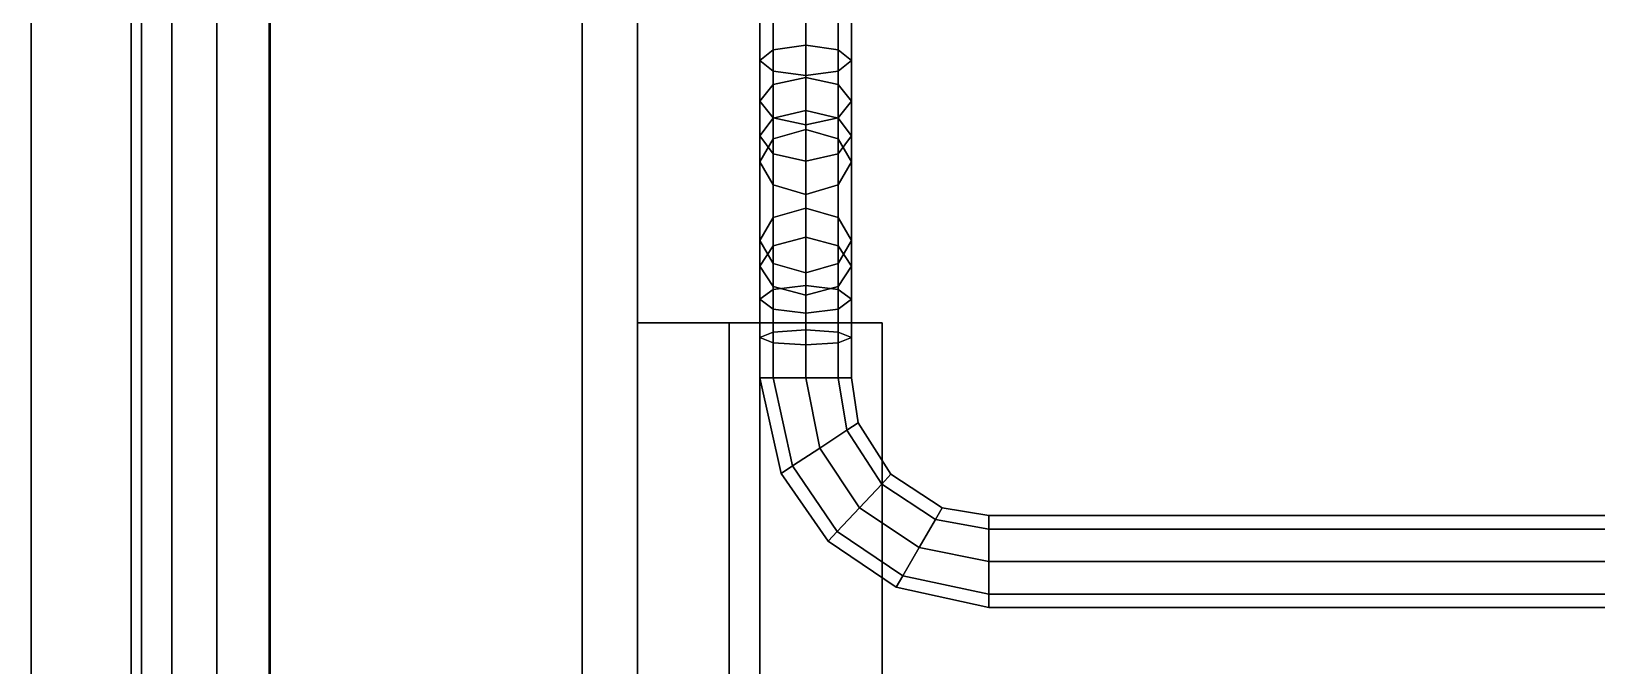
# Model space of a CAD drawing. Extents: x 0 to 341, y -1007 to 0.
# Drawn here: x 0 to 85.2, y -493.8 to -459.3 of the extents above; entities that cross this region are included whole.
import ezdxf

# ---------------------------------------------------------------- set-up
doc = ezdxf.new("R2010")
doc.units = 0
for name, color, linetype in [('ACESSORIO_ABERTO', 253, 'CONTINUOUS'), ('ACESSORIO_FECHADO', 253, 'CONTINUOUS'), ('TABUA_ABERTO', 7, 'CONTINUOUS')]:
    doc.layers.add(name, color=color, linetype=linetype)

msp = doc.modelspace()

# ---------------------------------------------------------------- linework, layer by layer
at = {"layer": 'ACESSORIO_ABERTO'}
for points, invisible_edges in [([(7.41181, -181.4782, 3), (4.99999, -182.4772, 3), (4.99999, -622.1952, 3), (7.41181, -623.1942, 3)], 10), ([(7.41181, -181.4782), (4.99999, -182.4772), (4.99999, -622.1952), (7.41181, -623.1942)], 10), ([(9.99999, -623.535, 3), (7.41181, -623.1942, 3), (7.41181, -181.4782, 3), (9.99999, -181.1375, 3)], 10), ([(9.99999, -623.535), (7.41181, -623.1942), (7.41181, -181.4782), (9.99999, -181.1375)], 10), ([(9.99999, -181.1375, 3), (29.99999, -181.1375, 3), (29.99999, -623.535, 3), (9.99999, -623.535, 3)], 8), ([(9.99999, -181.1375), (29.99999, -181.1375), (29.99999, -623.535), (9.99999, -623.535)], 8), ([(29.99999, -623.535, 30), (29.99999, -623.1942, 32.58819), (29.99999, -181.4782, 32.58819), (29.99999, -181.1375, 30)], 10), ([(29.99999, -181.1375, 30), (29.99999, -181.1375), (29.99999, -623.535), (29.99999, -623.535, 30)], 8), ([(29.99999, -181.4782, 32.58819), (29.99999, -182.4772, 35), (29.99999, -622.1952, 35), (29.99999, -623.1942, 32.58819)], 10), ([(32.99999, -181.1375, 30), (32.99999, -181.1375), (32.99999, -623.535), (32.99999, -623.535, 30)], 8), ([(32.99999, -623.535, 30), (32.99999, -623.1942, 32.58819), (32.99999, -181.4782, 32.58819), (32.99999, -181.1375, 30)], 10), ([(32.99999, -181.4782, 32.58819), (32.99999, -182.4772, 35), (32.99999, -622.1952, 35), (32.99999, -623.1942, 32.58819)], 10), ([(4.99999, -622.1952, 3), (2.92893, -620.606, 3), (2.92893, -184.0664, 3), (4.99999, -182.4772, 3)], 10), ([(4.99999, -622.1952), (2.92893, -620.606), (2.92893, -184.0664), (4.99999, -182.4772)], 10), ([(29.99999, -622.1952, 35), (29.99999, -620.606, 37.07107), (29.99999, -184.0664, 37.07107), (29.99999, -182.4772, 35)], 10), ([(32.99999, -622.1952, 35), (32.99999, -620.606, 37.07107), (32.99999, -184.0664, 37.07107), (32.99999, -182.4772, 35)], 10), ([(2.92893, -184.0664, 3), (1.33974, -186.1375, 3), (1.33974, -618.535, 3), (2.92893, -620.606, 3)], 10), ([(2.92893, -184.0664), (1.33974, -186.1375), (1.33974, -618.535), (2.92893, -620.606)], 10), ([(29.99999, -184.0664, 37.07107), (29.99999, -186.1375, 38.66026), (29.99999, -618.535, 38.66026), (29.99999, -620.606, 37.07107)], 10), ([(32.99999, -184.0664, 37.07107), (32.99999, -186.1375, 38.66026), (32.99999, -618.535, 38.66026), (32.99999, -620.606, 37.07107)], 10), ([(0.34074, -616.1231, 3), (1.33974, -618.535, 3), (1.33974, -186.1375, 3), (0.34074, -188.5493, 3)], 10), ([(0.34074, -616.1231), (1.33974, -618.535), (1.33974, -186.1375), (0.34074, -188.5493)], 10), ([(29.99999, -616.1231, 39.65926), (29.99999, -618.535, 38.66026), (29.99999, -186.1375, 38.66026), (29.99999, -188.5493, 39.65926)], 10), ([(32.99999, -616.1231, 39.65926), (32.99999, -618.535, 38.66026), (32.99999, -186.1375, 38.66026), (32.99999, -188.5493, 39.65926)], 10), ([(0.34074, -188.5493, 3), (0, -191.1375, 3), (0, -613.535, 3), (0.34074, -616.1231, 3)], 8), ([(0.34074, -188.5493), (0, -191.1375), (0, -613.535), (0.34074, -616.1231)], 8), ([(29.99999, -188.5493, 39.65926), (29.99999, -191.1375, 40), (29.99999, -613.535, 40), (29.99999, -616.1231, 39.65926)], 8), ([(32.99999, -188.5493, 39.65926), (32.99999, -191.1375, 40), (32.99999, -613.535, 40), (32.99999, -616.1231, 39.65926)], 8), ([(39.664, -475.1375, 21.64), (33.008, -475.1375, 21.64), (33.008, -475.1375, 19.976), (39.664, -475.1375, 19.976)], 2), ([(46.32, -497.1482, 5), (38, -497.1482, 5), (38, -475.1375, 5), (46.32, -475.1375, 5)], 1), ([(38, -475.1375, 21.64), (38, -475.1375, 5), (38, -501.4184, 5), (38, -501.4184, 21.64)], 4), ([(39.664, -475.1375, 21.64), (39.664, -475.1375, 6.664), (39.664, -501.4184, 6.664), (39.664, -501.4184, 21.64)], 4), ([(46.32, -497.1482, 6.664), (39.664, -497.1482, 6.664), (39.664, -475.1375, 6.664), (46.32, -475.1375, 6.664)], 1)]:
    msp.add_3dface(points, dxfattribs=dict(at, invisible_edges=invisible_edges))
for points in [[(32.99999, -181.1375), (29.99999, -181.1375), (29.99999, -623.535), (32.99999, -623.535)], [(29.99999, -181.1375, 3), (29.99999, -181.1375), (29.99999, -623.535), (29.99999, -623.535, 3)], [(0, -191.1375), (0, -191.1375, 3), (0, -613.535, 3), (0, -613.535)], [(29.99999, -191.1375, 40), (32.99999, -191.1375, 40), (32.99999, -613.535, 40), (29.99999, -613.535, 40)], [(39.664, -475.1375, 21.64), (39.664, -786.2069, 21.64), (38, -786.2069, 21.64), (38, -475.1375, 21.64)], [(38, -475.1375, 5), (38, -475.1375, 19.976), (39.664, -475.1375, 19.976), (39.664, -475.1375, 5)], [(39.664, -475.1375, 5), (39.664, -475.1375, 6.664), (46.32, -475.1375, 6.664), (46.32, -475.1375, 5)], [(46.32, -475.1375, 5), (46.32, -475.1375, 6.664), (46.32, -789.535, 6.664), (46.32, -789.535, 5)]]:
    msp.add_3dface(points, dxfattribs=at)
at = {"layer": 'ACESSORIO_FECHADO'}
for points in [[(40.39622, -458.4845, 35.7323), (40.39622, -461.4371, 35.99855), (39.664, -460.8546, 37.66757), (39.664, -458.494, 37.50003)], [(39.664, -458.494, 37.50003), (39.664, -460.8546, 37.66757), (40.39622, -460.272, 39.3366), (40.39622, -458.5035, 39.26778)], [(42.164, -458.4805, 35.00007), (42.164, -461.6784, 35.30721), (40.39622, -461.4371, 35.99855), (40.39622, -458.4845, 35.7323)], [(40.39622, -458.5035, 39.26778), (40.39622, -460.272, 39.3366), (42.164, -460.0307, 40.02793), (42.164, -458.5074, 40)], [(43.93177, -458.4845, 35.7323), (43.93177, -461.4371, 35.99855), (42.164, -461.6784, 35.30721), (42.164, -458.4805, 35.00007)], [(42.164, -458.5074, 40), (42.164, -460.0307, 40.02793), (43.93177, -460.272, 39.3366), (43.93177, -458.5035, 39.26778)], [(44.664, -458.494, 37.50003), (44.664, -460.8546, 37.66757), (43.93177, -461.4371, 35.99855), (43.93177, -458.4845, 35.7323)], [(43.93177, -458.5035, 39.26778), (43.93177, -460.272, 39.3366), (44.664, -460.8546, 37.66757), (44.664, -458.494, 37.50003)], [(40.39622, -460.272, 39.3366), (40.39622, -462.1595, 40.00967), (42.164, -461.7817, 40.63692), (42.164, -460.0307, 40.02793)], [(42.164, -460.0307, 40.02793), (42.164, -461.7817, 40.63692), (43.93177, -462.1595, 40.00967), (43.93177, -460.272, 39.3366)], [(39.664, -460.8546, 37.66757), (39.664, -463.0716, 38.49535), (40.39622, -462.1595, 40.00967), (40.39622, -460.272, 39.3366)], [(40.39622, -461.4371, 35.99855), (40.39622, -463.9836, 36.98104), (39.664, -463.0716, 38.49535), (39.664, -460.8546, 37.66757)], [(43.93177, -460.272, 39.3366), (43.93177, -462.1595, 40.00967), (44.664, -463.0716, 38.49535), (44.664, -460.8546, 37.66757)], [(44.664, -460.8546, 37.66757), (44.664, -463.0716, 38.49535), (43.93177, -463.9836, 36.98104), (43.93177, -461.4371, 35.99855)], [(42.164, -461.6784, 35.30721), (42.164, -464.3614, 36.35379), (40.39622, -463.9836, 36.98104), (40.39622, -461.4371, 35.99855)], [(40.39622, -462.1595, 40.00967), (40.39622, -463.9894, 41.39059), (42.164, -463.5857, 42.00142), (42.164, -461.7817, 40.63692)], [(43.93177, -461.4371, 35.99855), (43.93177, -463.9836, 36.98104), (42.164, -464.3614, 36.35379), (42.164, -461.6784, 35.30721)], [(42.164, -461.7817, 40.63692), (42.164, -463.5857, 42.00142), (43.93177, -463.9894, 41.39059), (43.93177, -462.1595, 40.00967)], [(39.664, -463.0716, 38.49535), (39.664, -464.9643, 39.91591), (40.39622, -463.9894, 41.39059), (40.39622, -462.1595, 40.00967)], [(43.93177, -462.1595, 40.00967), (43.93177, -463.9894, 41.39059), (44.664, -464.9643, 39.91591), (44.664, -463.0716, 38.49535)], [(40.39622, -463.9836, 36.98104), (40.39622, -465.9391, 38.44123), (39.664, -464.9643, 39.91591), (39.664, -463.0716, 38.49535)], [(40.39622, -463.9894, 41.39059), (40.39622, -465.1294, 43.06443), (42.164, -464.6121, 43.58261), (42.164, -463.5857, 42.00142)], [(42.164, -463.5857, 42.00142), (42.164, -464.6121, 43.58261), (43.93177, -465.1294, 43.06443), (43.93177, -463.9894, 41.39059)], [(44.664, -463.0716, 38.49535), (44.664, -464.9643, 39.91591), (43.93177, -465.9391, 38.44123), (43.93177, -463.9836, 36.98104)], [(39.664, -464.9643, 39.91591), (39.664, -466.3784, 41.81343), (40.39622, -465.1294, 43.06443), (40.39622, -463.9894, 41.39059)], [(42.164, -464.3614, 36.35379), (42.164, -466.3429, 37.83039), (40.39622, -465.9391, 38.44123), (40.39622, -463.9836, 36.98104)], [(43.93177, -463.9836, 36.98104), (43.93177, -465.9391, 38.44123), (42.164, -466.3429, 37.83039), (42.164, -464.3614, 36.35379)], [(43.93177, -463.9894, 41.39059), (43.93177, -465.1294, 43.06443), (44.664, -466.3784, 41.81343), (44.664, -464.9643, 39.91591)], [(40.39622, -465.9391, 38.44123), (40.39622, -467.6274, 40.56243), (39.664, -466.3784, 41.81343), (39.664, -464.9643, 39.91591)], [(39.664, -466.3784, 41.81343), (39.664, -470.6552, 49.61068), (40.39622, -469.4063, 50.86168), (40.39622, -465.1294, 43.06443)], [(40.39622, -465.1294, 43.06443), (40.39622, -469.4063, 50.86168), (42.164, -468.8889, 51.37986), (42.164, -464.6121, 43.58261)], [(42.164, -464.6121, 43.58261), (42.164, -468.8889, 51.37986), (43.93177, -469.4063, 50.86168), (43.93177, -465.1294, 43.06443)], [(44.664, -464.9643, 39.91591), (44.664, -466.3784, 41.81343), (43.93177, -467.6274, 40.56243), (43.93177, -465.9391, 38.44123)], [(43.93177, -465.1294, 43.06443), (43.93177, -469.4063, 50.86168), (44.664, -470.6552, 49.61068), (44.664, -466.3784, 41.81343)], [(42.164, -466.3429, 37.83039), (42.164, -468.1447, 40.04425), (40.39622, -467.6274, 40.56243), (40.39622, -465.9391, 38.44123)], [(43.93177, -465.9391, 38.44123), (43.93177, -467.6274, 40.56243), (42.164, -468.1447, 40.04425), (42.164, -466.3429, 37.83039)], [(40.39622, -467.6274, 40.56243), (40.39622, -471.9043, 48.35968), (39.664, -470.6552, 49.61068), (39.664, -466.3784, 41.81343)], [(44.664, -466.3784, 41.81343), (44.664, -470.6552, 49.61068), (43.93177, -471.9043, 48.35968), (43.93177, -467.6274, 40.56243)], [(42.164, -468.1447, 40.04425), (42.164, -472.4216, 47.8415), (40.39622, -471.9043, 48.35968), (40.39622, -467.6274, 40.56243)], [(43.93177, -467.6274, 40.56243), (43.93177, -471.9043, 48.35968), (42.164, -472.4216, 47.8415), (42.164, -468.1447, 40.04425)], [(39.664, -470.6552, 49.61068), (39.664, -472.0539, 51.32516), (40.39622, -470.9419, 52.69937), (40.39622, -469.4063, 50.86168)], [(40.39622, -469.4063, 50.86168), (40.39622, -470.9419, 52.69937), (42.164, -470.4813, 53.26859), (42.164, -468.8889, 51.37986)], [(42.164, -468.8889, 51.37986), (42.164, -470.4813, 53.26859), (43.93177, -470.9419, 52.69937), (43.93177, -469.4063, 50.86168)], [(43.93177, -469.4063, 50.86168), (43.93177, -470.9419, 52.69937), (44.664, -472.0539, 51.32516), (44.664, -470.6552, 49.61068)], [(40.39622, -470.9419, 52.69937), (40.39622, -473.3216, 54.29742), (42.164, -473.101, 54.99565), (42.164, -470.4813, 53.26859)], [(42.164, -470.4813, 53.26859), (42.164, -473.101, 54.99565), (43.93177, -473.3216, 54.29742), (43.93177, -470.9419, 52.69937)], [(40.39622, -471.9043, 48.35968), (40.39622, -473.1659, 49.95096), (39.664, -472.0539, 51.32516), (39.664, -470.6552, 49.61068)], [(39.664, -472.0539, 51.32516), (39.664, -473.8539, 52.61175), (40.39622, -473.3216, 54.29742), (40.39622, -470.9419, 52.69937)], [(44.664, -470.6552, 49.61068), (44.664, -472.0539, 51.32516), (43.93177, -473.1659, 49.95096), (43.93177, -471.9043, 48.35968)], [(43.93177, -470.9419, 52.69937), (43.93177, -473.3216, 54.29742), (44.664, -473.8539, 52.61175), (44.664, -472.0539, 51.32516)], [(40.39622, -473.1659, 49.95096), (40.39622, -474.3864, 50.92609), (39.664, -473.8539, 52.61175), (39.664, -472.0539, 51.32516)], [(42.164, -472.4216, 47.8415), (42.164, -473.6265, 49.38174), (40.39622, -473.1659, 49.95096), (40.39622, -471.9043, 48.35968)], [(43.93177, -471.9043, 48.35968), (43.93177, -473.1659, 49.95096), (42.164, -473.6265, 49.38174), (42.164, -472.4216, 47.8415)], [(44.664, -472.0539, 51.32516), (44.664, -473.8539, 52.61175), (43.93177, -474.3864, 50.92609), (43.93177, -473.1659, 49.95096)], [(39.664, -473.8539, 52.61175), (39.664, -475.929, 53.37997), (40.39622, -475.638, 55.12362), (40.39622, -473.3216, 54.29742)], [(40.39622, -474.3864, 50.92609), (40.39622, -476.2201, 51.63633), (39.664, -475.929, 53.37997), (39.664, -473.8539, 52.61175)], [(40.39622, -473.3216, 54.29742), (40.39622, -475.638, 55.12362), (42.164, -475.5174, 55.84586), (42.164, -473.101, 54.99565)], [(42.164, -473.6265, 49.38174), (42.164, -474.6071, 50.22786), (40.39622, -474.3864, 50.92609), (40.39622, -473.1659, 49.95096)], [(42.164, -473.101, 54.99565), (42.164, -475.5174, 55.84586), (43.93177, -475.638, 55.12362), (43.93177, -473.3216, 54.29742)], [(43.93177, -473.1659, 49.95096), (43.93177, -474.3864, 50.92609), (42.164, -474.6071, 50.22786), (42.164, -473.6265, 49.38174)], [(43.93177, -473.3216, 54.29742), (43.93177, -475.638, 55.12362), (44.664, -475.929, 53.37997), (44.664, -473.8539, 52.61175)], [(44.664, -473.8539, 52.61175), (44.664, -475.929, 53.37997), (43.93177, -476.2201, 51.63633), (43.93177, -474.3864, 50.92609)], [(42.164, -474.6071, 50.22786), (42.164, -476.3405, 50.91409), (40.39622, -476.2201, 51.63633), (40.39622, -474.3864, 50.92609)], [(43.93177, -474.3864, 50.92609), (43.93177, -476.2201, 51.63633), (42.164, -476.3405, 50.91409), (42.164, -474.6071, 50.22786)], [(40.39622, -475.638, 55.12362), (40.39622, -478.1328, 55.34357), (42.164, -478.1328, 56.0758), (42.164, -475.5174, 55.84586)], [(42.164, -475.5174, 55.84586), (42.164, -478.1328, 56.0758), (43.93177, -478.1328, 55.34357), (43.93177, -475.638, 55.12362)], [(39.664, -475.929, 53.37997), (39.664, -478.1328, 53.5758), (40.39622, -478.1328, 55.34357), (40.39622, -475.638, 55.12362)], [(40.39622, -476.2201, 51.63633), (40.39622, -478.1328, 51.80803), (39.664, -478.1328, 53.5758), (39.664, -475.929, 53.37997)], [(42.164, -476.3405, 50.91409), (42.164, -478.1328, 51.0758), (40.39622, -478.1328, 51.80803), (40.39622, -476.2201, 51.63633)], [(43.93177, -476.2201, 51.63633), (43.93177, -478.1328, 51.80803), (42.164, -478.1328, 51.0758), (42.164, -476.3405, 50.91409)], [(43.93177, -475.638, 55.12362), (43.93177, -478.1328, 55.34357), (44.664, -478.1328, 53.5758), (44.664, -475.929, 53.37997)], [(44.664, -475.929, 53.37997), (44.664, -478.1328, 53.5758), (43.93177, -478.1328, 51.80803), (43.93177, -476.2201, 51.63633)], [(39.664, -478.1328, 53.5758), (40.83548, -483.3319, 53.5758), (41.44754, -482.9301, 55.34357), (40.39622, -478.1328, 55.34357)], [(40.39622, -478.1328, 51.80803), (41.44754, -482.9301, 51.80803), (40.83548, -483.3319, 53.5758), (39.664, -478.1328, 53.5758)], [(40.39622, -478.1328, 55.34357), (41.44754, -482.9301, 55.34357), (42.92521, -481.9597, 56.0758), (42.164, -478.1328, 56.0758)], [(42.164, -478.1328, 51.0758), (42.92521, -481.9597, 51.0758), (41.44754, -482.9301, 51.80803), (40.39622, -478.1328, 51.80803)], [(42.164, -478.1328, 56.0758), (42.92521, -481.9597, 56.0758), (44.40287, -480.9895, 55.34357), (43.93177, -478.1328, 55.34357)], [(43.93177, -478.1328, 51.80803), (44.40287, -480.9895, 51.80803), (42.92521, -481.9597, 51.0758), (42.164, -478.1328, 51.0758)], [(43.93177, -478.1328, 55.34357), (44.40287, -480.9895, 55.34357), (45.01493, -480.5876, 53.5758), (44.664, -478.1328, 53.5758)], [(44.664, -478.1328, 53.5758), (45.01493, -480.5876, 53.5758), (44.40287, -480.9895, 51.80803), (43.93177, -478.1328, 51.80803)], [(44.40287, -480.9895, 55.34357), (46.3051, -483.9173, 55.34357), (46.80719, -483.3842, 53.5758), (45.01493, -480.5876, 53.5758)], [(45.01493, -480.5876, 53.5758), (46.80719, -483.3842, 53.5758), (46.3051, -483.9173, 51.80803), (44.40287, -480.9895, 51.80803)], [(42.92521, -481.9597, 56.0758), (45.09292, -485.204, 56.0758), (46.3051, -483.9173, 55.34357), (44.40287, -480.9895, 55.34357)], [(44.40287, -480.9895, 51.80803), (46.3051, -483.9173, 51.80803), (45.09292, -485.204, 51.0758), (42.92521, -481.9597, 51.0758)], [(41.44754, -482.9301, 55.34357), (43.88076, -486.4907, 55.34357), (45.09292, -485.204, 56.0758), (42.92521, -481.9597, 56.0758)], [(42.92521, -481.9597, 51.0758), (45.09292, -485.204, 51.0758), (43.88076, -486.4907, 51.80803), (41.44754, -482.9301, 51.80803)], [(40.83548, -483.3319, 53.5758), (43.37867, -487.0237, 53.5758), (43.88076, -486.4907, 55.34357), (41.44754, -482.9301, 55.34357)], [(41.44754, -482.9301, 51.80803), (43.88076, -486.4907, 51.80803), (43.37867, -487.0237, 53.5758), (40.83548, -483.3319, 53.5758)], [(48.33716, -487.3717, 56.0758), (45.09292, -485.204, 56.0758), (46.3051, -483.9173, 55.34357), (49.22304, -485.842, 55.34357)], [(49.22304, -485.842, 51.80803), (46.3051, -483.9173, 51.80803), (45.09292, -485.204, 51.0758), (48.33716, -487.3717, 51.0758)], [(49.22304, -485.842, 55.34357), (46.3051, -483.9173, 55.34357), (46.80719, -483.3842, 53.5758), (49.58999, -485.2083, 53.5758)], [(49.58999, -485.2083, 53.5758), (46.80719, -483.3842, 53.5758), (46.3051, -483.9173, 51.80803), (49.22304, -485.842, 51.80803)], [(47.45127, -488.9015, 55.34357), (43.88076, -486.4907, 55.34357), (45.09292, -485.204, 56.0758), (48.33716, -487.3717, 56.0758)], [(48.33716, -487.3717, 51.0758), (45.09292, -485.204, 51.0758), (43.88076, -486.4907, 51.80803), (47.45127, -488.9015, 51.80803)], [(49.22304, -485.842, 55.34357), (52.12942, -486.3651, 55.34357), (52.12942, -485.6328, 53.5758), (49.58999, -485.2083, 53.5758)], [(49.58999, -485.2083, 53.5758), (52.12942, -485.6328, 53.5758), (52.12942, -486.3651, 51.80803), (49.22304, -485.842, 51.80803)], [(288.6273, -486.3651, 55.34357), (52.12942, -486.3651, 55.34357), (52.12942, -485.6328, 53.5758), (288.6273, -485.6328, 53.5758)], [(288.6273, -485.6328, 53.5758), (52.12942, -485.6328, 53.5758), (52.12942, -486.3651, 51.80803), (288.6273, -486.3651, 51.80803)], [(47.08432, -489.5352, 53.5758), (43.37867, -487.0237, 53.5758), (43.88076, -486.4907, 55.34357), (47.45127, -488.9015, 55.34357)], [(47.45127, -488.9015, 51.80803), (43.88076, -486.4907, 51.80803), (43.37867, -487.0237, 53.5758), (47.08432, -489.5352, 53.5758)], [(48.33716, -487.3717, 56.0758), (52.12942, -488.1328, 56.0758), (52.12942, -486.3651, 55.34357), (49.22304, -485.842, 55.34357)], [(49.22304, -485.842, 51.80803), (52.12942, -486.3651, 51.80803), (52.12942, -488.1328, 51.0758), (48.33716, -487.3717, 51.0758)], [(288.6273, -488.1328, 56.0758), (52.12942, -488.1328, 56.0758), (52.12942, -486.3651, 55.34357), (288.6273, -486.3651, 55.34357)], [(288.6273, -486.3651, 51.80803), (52.12942, -486.3651, 51.80803), (52.12942, -488.1328, 51.0758), (288.6273, -488.1328, 51.0758)], [(47.45127, -488.9015, 55.34357), (52.12942, -489.9007, 55.34357), (52.12942, -488.1328, 56.0758), (48.33716, -487.3717, 56.0758)], [(48.33716, -487.3717, 51.0758), (52.12942, -488.1328, 51.0758), (52.12942, -489.9007, 51.80803), (47.45127, -488.9015, 51.80803)], [(288.6273, -489.9007, 55.34357), (52.12942, -489.9007, 55.34357), (52.12942, -488.1328, 56.0758), (288.6273, -488.1328, 56.0758)], [(288.6273, -488.1328, 51.0758), (52.12942, -488.1328, 51.0758), (52.12942, -489.9007, 51.80803), (288.6273, -489.9007, 51.80803)], [(47.08432, -489.5352, 53.5758), (52.12942, -490.6328, 53.5758), (52.12942, -489.9007, 55.34357), (47.45127, -488.9015, 55.34357)], [(47.45127, -488.9015, 51.80803), (52.12942, -489.9007, 51.80803), (52.12942, -490.6328, 53.5758), (47.08432, -489.5352, 53.5758)], [(288.6273, -490.6328, 53.5758), (52.12942, -490.6328, 53.5758), (52.12942, -489.9007, 55.34357), (288.6273, -489.9007, 55.34357)], [(288.6273, -489.9007, 51.80803), (52.12942, -489.9007, 51.80803), (52.12942, -490.6328, 53.5758), (288.6273, -490.6328, 53.5758)]]:
    msp.add_3dface(points, dxfattribs=at)
at = {"layer": 'TABUA_ABERTO'}
for points in [[(6.00772, -191.1375, 50.38631), (6.00772, -623.535, 50.38631), (5.43012, -623.535, 47.5), (5.43012, -191.1375, 47.5)], [(5.43012, -191.1375, 47.5), (5.43012, -623.535, 47.5), (6.00772, -623.535, 44.61369), (6.00772, -191.1375, 44.61369)], [(7.65156, -191.1375, 52.82806), (7.65156, -623.535, 52.82806), (6.00772, -623.535, 50.38631), (6.00772, -191.1375, 50.38631)], [(6.00772, -191.1375, 44.61369), (6.00772, -623.535, 44.61369), (7.65156, -623.535, 42.17194), (7.65156, -191.1375, 42.17194)], [(10.10846, -191.1375, 54.44919), (10.10846, -623.535, 54.44919), (7.65156, -623.535, 52.82806), (7.65156, -191.1375, 52.82806)], [(7.65156, -191.1375, 42.17194), (7.65156, -623.535, 42.17194), (10.10846, -623.535, 40.55081), (10.10846, -191.1375, 40.55081)], [(12.99999, -191.1375, 55), (12.99999, -623.535, 55), (10.10846, -623.535, 54.44919), (10.10846, -191.1375, 54.44919)], [(10.10846, -191.1375, 40.55081), (10.10846, -623.535, 40.55081), (12.99999, -623.535, 40), (12.99999, -191.1375, 40)]]:
    msp.add_3dface(points, dxfattribs=at)
for points, invisible_edges in [([(12.93044, -818.0062, 40.00032), (327.8609, -818.0062, 40.00032), (327.9305, -191.1375, 40), (12.99999, -191.1375, 40)], 5), ([(12.93044, -623.535, 55.00032), (12.99999, -191.1375, 55), (327.9305, -191.1375, 55), (328, -623.535, 55)], 2), ([(12.93044, -623.535, 40.00032), (12.99999, -191.1375, 40), (327.9305, -191.1375, 40), (328, -623.535, 40)], 2)]:
    msp.add_3dface(points, dxfattribs=dict(at, invisible_edges=invisible_edges))

doc.saveas('drawing.dxf')
